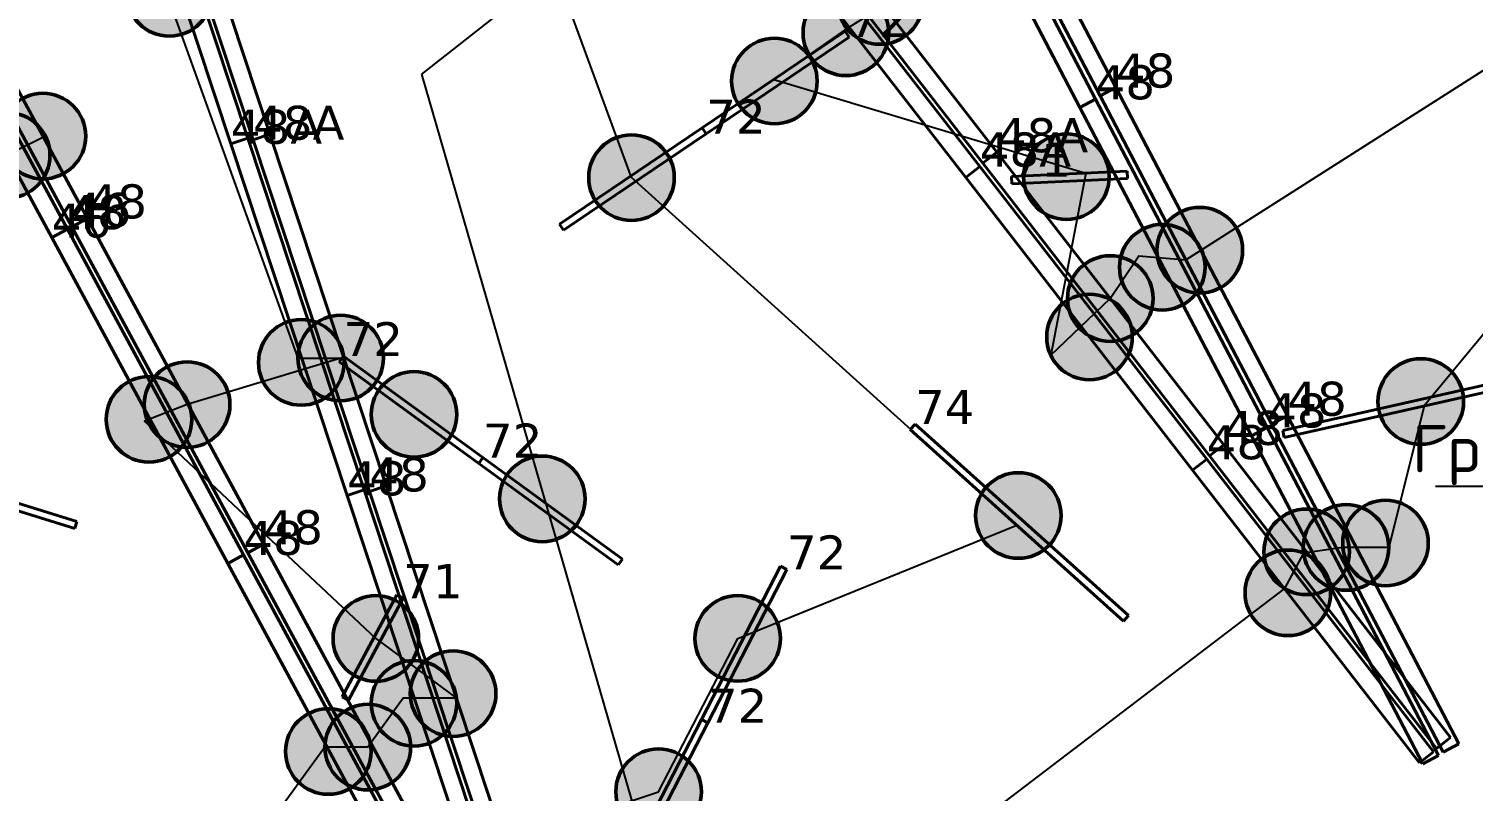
# Model space of a CAD drawing. Header units: millimetres. Extents: x -243740 to 150609, y -473655 to -165121.
# Drawn here: x 13362 to 20998, y -323122 to -319092 of the extents above; entities that cross this region are included whole.
import ezdxf
from ezdxf import colors
from ezdxf.entities.mleader import LeaderData, LeaderLine
from ezdxf.math import Vec2, Vec3

# ---------------------------------------------------------------- set-up
doc = ezdxf.new("R2010")
doc.units = ezdxf.units.MM
for name, color, linetype in [('_HMI', 6, 'Continuous'), ('_Гр.ЩД-1C.10.4.I9.6', 6, 'Continuous'), ('_Гр.ЩД-1C.10.4.I9.7', 6, 'Continuous'), ('_Гр.ЩД-1C.10.4.I9.8', 6, 'Continuous')]:
    doc.layers.add(name, color=color, linetype=linetype)
for name, color, linetype, lineweight in [('_освещение_dali', 3, 'Continuous', 50), ('DLX_FL1_LUM 122', 1, 'Continuous', 40), ('DLX_FL1_LUM 222', 5, 'Continuous', 40), ('DLX_LUM 12', 5, 'Continuous', 40), ('DLX_LUM 18', 5, 'Continuous', 40), ('DLX_LUM 3', 5, 'Continuous', 40), ('DLX_LUM 9', 5, 'Continuous', 40)]:
    doc.layers.add(name, color=color, linetype=linetype, lineweight=lineweight)
doc.styles.add('ISOCPEUR', font='isocpeur.ttf')
doc.styles.add('TableTextStyle', font='')
doc.styles.get('TableTextStyle').set_extended_font_data('VERDANA.TTF')
doc.linetypes.add('Truba', pattern='A,3e-05,[4,MSH_7,S=1,R=0,X=0,Y=0],-3.022072', length=3.022102)

# ---------------------------------------------------------------- blocks, each defined once
blk = doc.blocks.new('A$Caabd1818')
at = {"layer": 'DLX_FL1_LUM 122'}
for points in [[(10052.4, 79731.8, 0), (10667.2, 77872.9, 0)], [(10667.2, 77872.9, 0), (10052.4, 79731.8, 0)], [(10667.2, 77872.9, 0), (10052.4, 79731.8, 0)], [(10052.4, 79731.8, 0), (10667.2, 77872.9, 0)], [(10460.3, 77822.3, 0), (9845.5, 79681.3, 0)], [(9845.5, 79681.3, 0), (10460.3, 77822.3, 0)], [(9845.5, 79681.3, 0), (10460.3, 77822.3, 0)], [(10460.3, 77822.3, 0), (9845.5, 79681.3, 0)], [(9934.7, 79710.8, 0), (10549.6, 77851.8, 0)], [(10549.6, 77851.8, 0), (9934.7, 79710.8, 0)], [(10549.6, 77851.8, 0), (9934.7, 79710.8, 0)], [(9934.7, 79710.8, 0), (10549.6, 77851.8, 0)], [(10578, 77843.3, 0), (9963.1, 79702.3, 0)], [(9963.1, 79702.3, 0), (10578, 77843.3, 0)], [(9963.1, 79702.3, 0), (10578, 77843.3, 0)], [(10578, 77843.3, 0), (9963.1, 79702.3, 0)], [(10549.6, 77851.8, 0), (10460.3, 77822.3, 0)], [(10460.3, 77822.3, 0), (10549.6, 77851.8, 0)], [(10460.3, 77822.3, 0), (10549.6, 77851.8, 0)], [(10549.6, 77851.8, 0), (10460.3, 77822.3, 0)], [(10460.3, 77822.3, 0), (10460.3, 77822.3, 0)], [(10460.3, 77822.3, 0), (10460.3, 77822.3, 0)], [(10549.6, 77851.8, 0), (10549.6, 77851.8, 0)], [(10549.6, 77851.8, 0), (10549.6, 77851.8, 0)], [(10667.2, 77872.9, 0), (10578, 77843.3, 0)], [(10578, 77843.3, 0), (10667.2, 77872.9, 0)], [(10578, 77843.3, 0), (10667.2, 77872.9, 0)], [(10667.2, 77872.9, 0), (10578, 77843.3, 0)], [(10578, 77843.3, 0), (10578, 77843.3, 0)], [(10578, 77843.3, 0), (10578, 77843.3, 0)], [(10667.2, 77872.9, 0), (10667.2, 77872.9, 0)], [(10667.2, 77872.9, 0), (10667.2, 77872.9, 0)], [(14435.8, 77720.3, 0), (14510.1, 77777.9, 0)], [(14510.1, 77777.9, 0), (14435.8, 77720.3, 0)], [(14510.1, 77777.9, 0), (14435.8, 77720.3, 0)], [(14435.8, 77720.3, 0), (14510.1, 77777.9, 0)], [(14510.1, 77777.9, 0), (14510.1, 77777.9, 0)], [(14510.1, 77777.9, 0), (15709.5, 76230.3, 0)], [(15709.5, 76230.3, 0), (14510.1, 77777.9, 0)], [(14510.1, 77777.9, 0), (14510.1, 77777.9, 0)], [(15709.5, 76230.3, 0), (14510.1, 77777.9, 0)], [(14510.1, 77777.9, 0), (15709.5, 76230.3, 0)], [(14346, 77644.5, 0), (14420.3, 77702.1, 0)], [(14420.3, 77702.1, 0), (14346, 77644.5, 0)], [(14420.3, 77702.1, 0), (14346, 77644.5, 0)], [(14346, 77644.5, 0), (14420.3, 77702.1, 0)], [(14420.3, 77702.1, 0), (14420.3, 77702.1, 0)], [(14420.3, 77702.1, 0), (15619.8, 76154.5, 0)], [(15619.8, 76154.5, 0), (14420.3, 77702.1, 0)], [(14420.3, 77702.1, 0), (14420.3, 77702.1, 0)], [(15619.8, 76154.5, 0), (14420.3, 77702.1, 0)], [(14420.3, 77702.1, 0), (15619.8, 76154.5, 0)], [(15635.2, 76172.7, 0), (14435.8, 77720.3, 0)], [(14435.8, 77720.3, 0), (14435.8, 77720.3, 0)], [(14435.8, 77720.3, 0), (15635.2, 76172.7, 0)], [(14435.8, 77720.3, 0), (14435.8, 77720.3, 0)], [(14435.8, 77720.3, 0), (15635.2, 76172.7, 0)], [(15635.2, 76172.7, 0), (14435.8, 77720.3, 0)], [(15545.5, 76096.9, 0), (14346, 77644.5, 0)], [(14346, 77644.5, 0), (14346, 77644.5, 0)], [(14346, 77644.5, 0), (15545.5, 76096.9, 0)], [(14346, 77644.5, 0), (14346, 77644.5, 0)], [(14346, 77644.5, 0), (15545.5, 76096.9, 0)], [(15545.5, 76096.9, 0), (14346, 77644.5, 0)], [(15709.5, 76230.3, 0), (15635.2, 76172.7, 0)], [(15635.2, 76172.7, 0), (15709.5, 76230.3, 0)], [(15635.2, 76172.7, 0), (15709.5, 76230.3, 0)], [(15709.5, 76230.3, 0), (15635.2, 76172.7, 0)], [(15709.5, 76230.3, 0), (15709.5, 76230.3, 0)], [(15709.5, 76230.3, 0), (15709.5, 76230.3, 0)], [(15619.8, 76154.5, 0), (15545.5, 76096.9, 0)], [(15545.5, 76096.9, 0), (15619.8, 76154.5, 0)], [(15545.5, 76096.9, 0), (15619.8, 76154.5, 0)], [(15619.8, 76154.5, 0), (15545.5, 76096.9, 0)], [(15619.8, 76154.5, 0), (15619.8, 76154.5, 0)], [(15619.8, 76154.5, 0), (15619.8, 76154.5, 0)], [(15635.2, 76172.7, 0), (15635.2, 76172.7, 0)], [(15635.2, 76172.7, 0), (15635.2, 76172.7, 0)], [(15545.5, 76096.9, 0), (15545.5, 76096.9, 0)], [(15545.5, 76096.9, 0), (15545.5, 76096.9, 0)]]:
    blk.add_polyline3d(points, dxfattribs=at)
at = {"layer": 'DLX_FL1_LUM 222'}
for points in [[(15056.2, 78076.2, 0), (14149.5, 79811.5, 0)], [(14149.5, 79811.5, 0), (15056.2, 78076.2, 0)], [(14149.5, 79811.5, 0), (15056.2, 78076.2, 0)], [(15056.2, 78076.2, 0), (14149.5, 79811.5, 0)], [(14232.8, 79855.1, 0), (15139.5, 78119.7, 0)], [(15139.5, 78119.7, 0), (14232.8, 79855.1, 0)], [(15139.5, 78119.7, 0), (14232.8, 79855.1, 0)], [(14232.8, 79855.1, 0), (15139.5, 78119.7, 0)], [(14949.2, 78014.2, 0), (14042.5, 79749.5, 0)], [(14042.5, 79749.5, 0), (14949.2, 78014.2, 0)], [(14042.5, 79749.5, 0), (14949.2, 78014.2, 0)], [(14949.2, 78014.2, 0), (14042.5, 79749.5, 0)], [(14125.8, 79793.1, 0), (15032.6, 78057.7, 0)], [(15032.6, 78057.7, 0), (14125.8, 79793.1, 0)], [(15032.6, 78057.7, 0), (14125.8, 79793.1, 0)], [(14125.8, 79793.1, 0), (15032.6, 78057.7, 0)], [(14435.8, 77720.3, 0), (13236.4, 79267.9, 0)], [(13236.4, 79267.9, 0), (14435.8, 77720.3, 0)], [(13236.4, 79267.9, 0), (14435.8, 77720.3, 0)], [(14435.8, 77720.3, 0), (13236.4, 79267.9, 0)], [(13310.6, 79325.5, 0), (14510.1, 77777.9, 0)], [(14510.1, 77777.9, 0), (13310.6, 79325.5, 0)], [(14510.1, 77777.9, 0), (13310.6, 79325.5, 0)], [(13310.6, 79325.5, 0), (14510.1, 77777.9, 0)], [(14346, 77644.5, 0), (13146.6, 79192.1, 0)], [(13146.6, 79192.1, 0), (14346, 77644.5, 0)], [(13146.6, 79192.1, 0), (14346, 77644.5, 0)], [(14346, 77644.5, 0), (13146.6, 79192.1, 0)], [(13220.9, 79249.7, 0), (14420.3, 77702.1, 0)], [(14420.3, 77702.1, 0), (13220.9, 79249.7, 0)], [(14420.3, 77702.1, 0), (13220.9, 79249.7, 0)], [(13220.9, 79249.7, 0), (14420.3, 77702.1, 0)], [(15139.5, 78119.7, 0), (15056.2, 78076.2, 0)], [(15056.2, 78076.2, 0), (15139.5, 78119.7, 0)], [(15056.2, 78076.2, 0), (15139.5, 78119.7, 0)], [(15139.5, 78119.7, 0), (15056.2, 78076.2, 0)], [(15056.3, 78076.2, 0), (15139.6, 78119.7, 0)], [(15139.6, 78119.7, 0), (15056.3, 78076.2, 0)], [(15139.6, 78119.7, 0), (15056.3, 78076.2, 0)], [(15056.3, 78076.2, 0), (15139.6, 78119.7, 0)], [(15139.5, 78119.7, 0), (15139.5, 78119.7, 0)], [(15139.5, 78119.7, 0), (15139.5, 78119.7, 0)], [(15139.6, 78119.7, 0), (15139.6, 78119.7, 0)], [(15139.6, 78119.7, 0), (16046.3, 76384.3, 0)], [(16046.3, 76384.3, 0), (15139.6, 78119.7, 0)], [(15139.6, 78119.7, 0), (15139.6, 78119.7, 0)], [(16046.3, 76384.3, 0), (15139.6, 78119.7, 0)], [(15139.6, 78119.7, 0), (16046.3, 76384.3, 0)], [(15032.6, 78057.7, 0), (14949.2, 78014.2, 0)], [(14949.2, 78014.2, 0), (15032.6, 78057.7, 0)], [(14949.2, 78014.2, 0), (15032.6, 78057.7, 0)], [(15032.6, 78057.7, 0), (14949.2, 78014.2, 0)], [(14949.3, 78014.2, 0), (15032.6, 78057.7, 0)], [(15032.6, 78057.7, 0), (14949.3, 78014.2, 0)], [(15032.6, 78057.7, 0), (14949.3, 78014.2, 0)], [(14949.3, 78014.2, 0), (15032.6, 78057.7, 0)], [(15032.6, 78057.7, 0), (15032.6, 78057.7, 0)], [(15032.6, 78057.7, 0), (15032.6, 78057.7, 0)], [(15032.6, 78057.7, 0), (15032.6, 78057.7, 0)], [(15032.6, 78057.7, 0), (15939.4, 76322.3, 0)], [(15939.4, 76322.3, 0), (15032.6, 78057.7, 0)], [(15032.6, 78057.7, 0), (15032.6, 78057.7, 0)], [(15939.4, 76322.3, 0), (15032.6, 78057.7, 0)], [(15032.6, 78057.7, 0), (15939.4, 76322.3, 0)], [(15056.2, 78076.2, 0), (15056.2, 78076.2, 0)], [(15056.2, 78076.2, 0), (15056.2, 78076.2, 0)], [(15963, 76340.8, 0), (15056.3, 78076.2, 0)], [(15056.3, 78076.2, 0), (15056.3, 78076.2, 0)], [(15056.3, 78076.2, 0), (15963, 76340.8, 0)], [(15056.3, 78076.2, 0), (15056.3, 78076.2, 0)], [(15056.3, 78076.2, 0), (15963, 76340.8, 0)], [(15963, 76340.8, 0), (15056.3, 78076.2, 0)], [(14949.2, 78014.2, 0), (14949.2, 78014.2, 0)], [(14949.2, 78014.2, 0), (14949.2, 78014.2, 0)], [(15856, 76278.8, 0), (14949.3, 78014.2, 0)], [(14949.3, 78014.2, 0), (14949.3, 78014.2, 0)], [(14949.3, 78014.2, 0), (15856, 76278.8, 0)], [(14949.3, 78014.2, 0), (14949.3, 78014.2, 0)], [(14949.3, 78014.2, 0), (15856, 76278.8, 0)], [(15856, 76278.8, 0), (14949.3, 78014.2, 0)], [(10460.3, 77822.3, 0), (10549.5, 77851.8, 0)], [(10549.5, 77851.8, 0), (10460.3, 77822.3, 0)], [(10549.5, 77851.8, 0), (10460.3, 77822.3, 0)], [(10460.3, 77822.3, 0), (10549.5, 77851.8, 0)], [(11075.1, 75963.3, 0), (10460.3, 77822.3, 0)], [(10460.3, 77822.3, 0), (10460.3, 77822.3, 0)], [(10460.3, 77822.3, 0), (11075.1, 75963.3, 0)], [(10460.3, 77822.3, 0), (10460.3, 77822.3, 0)], [(10460.3, 77822.3, 0), (11075.1, 75963.3, 0)], [(11075.1, 75963.3, 0), (10460.3, 77822.3, 0)], [(10549.5, 77851.8, 0), (11164.4, 75992.9, 0)], [(11164.4, 75992.9, 0), (10549.5, 77851.8, 0)], [(10549.5, 77851.8, 0), (10549.5, 77851.8, 0)], [(10549.5, 77851.8, 0), (10549.5, 77851.8, 0)], [(11164.4, 75992.9, 0), (10549.5, 77851.8, 0)], [(10549.5, 77851.8, 0), (11164.4, 75992.9, 0)], [(10578, 77843.3, 0), (10667.2, 77872.9, 0)], [(10667.2, 77872.9, 0), (10578, 77843.3, 0)], [(10667.2, 77872.9, 0), (10578, 77843.3, 0)], [(10578, 77843.3, 0), (10667.2, 77872.9, 0)], [(11192.8, 75984.4, 0), (10578, 77843.3, 0)], [(10578, 77843.3, 0), (10578, 77843.3, 0)], [(10578, 77843.3, 0), (11192.8, 75984.4, 0)], [(10578, 77843.3, 0), (10578, 77843.3, 0)], [(10578, 77843.3, 0), (11192.8, 75984.4, 0)], [(11192.8, 75984.4, 0), (10578, 77843.3, 0)], [(10667.2, 77872.9, 0), (11282.1, 76013.9, 0)], [(11282.1, 76013.9, 0), (10667.2, 77872.9, 0)], [(10667.2, 77872.9, 0), (10667.2, 77872.9, 0)], [(10667.2, 77872.9, 0), (10667.2, 77872.9, 0)], [(11282.1, 76013.9, 0), (10667.2, 77872.9, 0)], [(10667.2, 77872.9, 0), (11282.1, 76013.9, 0)], [(14510.1, 77777.9, 0), (14435.8, 77720.3, 0)], [(14435.8, 77720.3, 0), (14510.1, 77777.9, 0)], [(14435.8, 77720.3, 0), (14510.1, 77777.9, 0)], [(14510.1, 77777.9, 0), (14435.8, 77720.3, 0)], [(14510.1, 77777.9, 0), (14510.1, 77777.9, 0)], [(14510.1, 77777.9, 0), (14510.1, 77777.9, 0)], [(14420.3, 77702.1, 0), (14346, 77644.5, 0)], [(14346, 77644.5, 0), (14420.3, 77702.1, 0)], [(14346, 77644.5, 0), (14420.3, 77702.1, 0)], [(14420.3, 77702.1, 0), (14346, 77644.5, 0)], [(14420.3, 77702.1, 0), (14420.3, 77702.1, 0)], [(14420.3, 77702.1, 0), (14420.3, 77702.1, 0)], [(14435.8, 77720.3, 0), (14435.8, 77720.3, 0)], [(14435.8, 77720.3, 0), (14435.8, 77720.3, 0)], [(14346, 77644.5, 0), (14346, 77644.5, 0)], [(14346, 77644.5, 0), (14346, 77644.5, 0)], [(9619.9, 77383.1, 0), (9702.6, 77427.8, 0)], [(9702.6, 77427.8, 0), (9619.9, 77383.1, 0)], [(9702.6, 77427.8, 0), (9619.9, 77383.1, 0)], [(9619.9, 77383.1, 0), (9702.6, 77427.8, 0)], [(9702.6, 77427.8, 0), (9702.6, 77427.8, 0)], [(9702.6, 77427.8, 0), (10633.1, 75705, 0)], [(10633.1, 75705, 0), (9702.6, 77427.8, 0)], [(9702.6, 77427.8, 0), (9702.6, 77427.8, 0)], [(10633.1, 75705, 0), (9702.6, 77427.8, 0)], [(9702.6, 77427.8, 0), (10633.1, 75705, 0)], [(9513.5, 77326.6, 0), (9596.2, 77371.2, 0)], [(9596.2, 77371.2, 0), (9513.5, 77326.6, 0)], [(9596.2, 77371.2, 0), (9513.5, 77326.6, 0)], [(9513.5, 77326.6, 0), (9596.2, 77371.2, 0)], [(9596.2, 77371.2, 0), (9596.2, 77371.2, 0)], [(9596.2, 77371.2, 0), (10526.6, 75648.4, 0)], [(10526.6, 75648.4, 0), (9596.2, 77371.2, 0)], [(9596.2, 77371.2, 0), (9596.2, 77371.2, 0)], [(10526.6, 75648.4, 0), (9596.2, 77371.2, 0)], [(9596.2, 77371.2, 0), (10526.6, 75648.4, 0)], [(10550.4, 75660.3, 0), (9619.9, 77383.1, 0)], [(9619.9, 77383.1, 0), (9619.9, 77383.1, 0)], [(9619.9, 77383.1, 0), (10550.4, 75660.3, 0)], [(9619.9, 77383.1, 0), (9619.9, 77383.1, 0)], [(9619.9, 77383.1, 0), (10550.4, 75660.3, 0)], [(10550.4, 75660.3, 0), (9619.9, 77383.1, 0)], [(10443.9, 75603.7, 0), (9513.5, 77326.6, 0)], [(9513.5, 77326.6, 0), (9513.5, 77326.6, 0)], [(9513.5, 77326.6, 0), (10443.9, 75603.7, 0)], [(9513.5, 77326.6, 0), (9513.5, 77326.6, 0)], [(9513.5, 77326.6, 0), (10443.9, 75603.7, 0)], [(10443.9, 75603.7, 0), (9513.5, 77326.6, 0)], [(16046.3, 76384.3, 0), (15963, 76340.8, 0)], [(15963, 76340.8, 0), (16046.3, 76384.3, 0)], [(15963, 76340.8, 0), (16046.3, 76384.3, 0)], [(16046.3, 76384.3, 0), (15963, 76340.8, 0)], [(15963.1, 76340.8, 0), (16046.4, 76384.3, 0)], [(16046.4, 76384.3, 0), (15963.1, 76340.8, 0)], [(16046.4, 76384.3, 0), (15963.1, 76340.8, 0)], [(15963.1, 76340.8, 0), (16046.4, 76384.3, 0)], [(16046.3, 76384.3, 0), (16046.3, 76384.3, 0)], [(16046.3, 76384.3, 0), (16046.3, 76384.3, 0)], [(16046.4, 76384.3, 0), (16046.4, 76384.3, 0)], [(16046.4, 76384.3, 0), (16953.1, 74649, 0)], [(16953.1, 74649, 0), (16046.4, 76384.3, 0)], [(16046.4, 76384.3, 0), (16046.4, 76384.3, 0)], [(16953.1, 74649, 0), (16046.4, 76384.3, 0)], [(16046.4, 76384.3, 0), (16953.1, 74649, 0)], [(15939.4, 76322.3, 0), (15856, 76278.8, 0)], [(15856, 76278.8, 0), (15939.4, 76322.3, 0)], [(15856, 76278.8, 0), (15939.4, 76322.3, 0)], [(15939.4, 76322.3, 0), (15856, 76278.8, 0)], [(15856, 76278.8, 0), (15939.3, 76322.3, 0)], [(15939.3, 76322.3, 0), (15856, 76278.8, 0)], [(15939.3, 76322.3, 0), (15856, 76278.8, 0)], [(15856, 76278.8, 0), (15939.3, 76322.3, 0)], [(15939.3, 76322.3, 0), (15939.3, 76322.3, 0)], [(15939.3, 76322.3, 0), (16846.1, 74587, 0)], [(16846.1, 74587, 0), (15939.3, 76322.3, 0)], [(15939.3, 76322.3, 0), (15939.3, 76322.3, 0)], [(16846.1, 74587, 0), (15939.3, 76322.3, 0)], [(15939.3, 76322.3, 0), (16846.1, 74587, 0)], [(15939.4, 76322.3, 0), (15939.4, 76322.3, 0)], [(15939.4, 76322.3, 0), (15939.4, 76322.3, 0)], [(15963, 76340.8, 0), (15963, 76340.8, 0)], [(15963, 76340.8, 0), (15963, 76340.8, 0)], [(16869.8, 74605.4, 0), (15963.1, 76340.8, 0)], [(15963.1, 76340.8, 0), (15963.1, 76340.8, 0)], [(15963.1, 76340.8, 0), (16869.8, 74605.4, 0)], [(15963.1, 76340.8, 0), (15963.1, 76340.8, 0)], [(15963.1, 76340.8, 0), (16869.8, 74605.4, 0)], [(16869.8, 74605.4, 0), (15963.1, 76340.8, 0)], [(15635.3, 76172.7, 0), (15709.5, 76230.3, 0)], [(15709.5, 76230.3, 0), (15635.3, 76172.7, 0)], [(15709.5, 76230.3, 0), (15635.3, 76172.7, 0)], [(15635.3, 76172.7, 0), (15709.5, 76230.3, 0)], [(15709.5, 76230.3, 0), (15709.5, 76230.3, 0)], [(15709.5, 76230.3, 0), (16909, 74682.7, 0)], [(16909, 74682.7, 0), (15709.5, 76230.3, 0)], [(15709.5, 76230.3, 0), (15709.5, 76230.3, 0)], [(16909, 74682.7, 0), (15709.5, 76230.3, 0)], [(15709.5, 76230.3, 0), (16909, 74682.7, 0)], [(15856, 76278.8, 0), (15856, 76278.8, 0)], [(15856, 76278.8, 0), (15856, 76278.8, 0)], [(16762.8, 74543.4, 0), (15856, 76278.8, 0)], [(15856, 76278.8, 0), (15856, 76278.8, 0)], [(15856, 76278.8, 0), (16762.8, 74543.4, 0)], [(15856, 76278.8, 0), (15856, 76278.8, 0)], [(15856, 76278.8, 0), (16762.8, 74543.4, 0)], [(16762.8, 74543.4, 0), (15856, 76278.8, 0)], [(15545.5, 76096.9, 0), (15619.8, 76154.5, 0)], [(15619.8, 76154.5, 0), (15545.5, 76096.9, 0)], [(15619.8, 76154.5, 0), (15545.5, 76096.9, 0)], [(15545.5, 76096.9, 0), (15619.8, 76154.5, 0)], [(15619.8, 76154.5, 0), (15619.8, 76154.5, 0)], [(15619.8, 76154.5, 0), (16819.2, 74606.9, 0)], [(16819.2, 74606.9, 0), (15619.8, 76154.5, 0)], [(15619.8, 76154.5, 0), (15619.8, 76154.5, 0)], [(16819.2, 74606.9, 0), (15619.8, 76154.5, 0)], [(15619.8, 76154.5, 0), (16819.2, 74606.9, 0)], [(16834.7, 74625.1, 0), (15635.3, 76172.7, 0)], [(15635.3, 76172.7, 0), (15635.3, 76172.7, 0)], [(15635.3, 76172.7, 0), (16834.7, 74625.1, 0)], [(15635.3, 76172.7, 0), (15635.3, 76172.7, 0)], [(15635.3, 76172.7, 0), (16834.7, 74625.1, 0)], [(16834.7, 74625.1, 0), (15635.3, 76172.7, 0)], [(16745, 74549.3, 0), (15545.5, 76096.9, 0)], [(15545.5, 76096.9, 0), (15545.5, 76096.9, 0)], [(15545.5, 76096.9, 0), (16745, 74549.3, 0)], [(15545.5, 76096.9, 0), (15545.5, 76096.9, 0)], [(15545.5, 76096.9, 0), (16745, 74549.3, 0)], [(16745, 74549.3, 0), (15545.5, 76096.9, 0)], [(11164.4, 75992.9, 0), (11075.1, 75963.3, 0)], [(11075.1, 75963.3, 0), (11164.4, 75992.9, 0)], [(11075.1, 75963.3, 0), (11164.4, 75992.9, 0)], [(11164.4, 75992.9, 0), (11075.1, 75963.3, 0)], [(11075.2, 75963.3, 0), (11164.4, 75992.9, 0)], [(11164.4, 75992.9, 0), (11075.2, 75963.3, 0)], [(11164.4, 75992.9, 0), (11075.2, 75963.3, 0)], [(11075.2, 75963.3, 0), (11164.4, 75992.9, 0)], [(11164.4, 75992.9, 0), (11779.3, 74133.9, 0)], [(11779.3, 74133.9, 0), (11164.4, 75992.9, 0)], [(11164.4, 75992.9, 0), (11164.4, 75992.9, 0)], [(11164.4, 75992.9, 0), (11164.4, 75992.9, 0)], [(11779.3, 74133.9, 0), (11164.4, 75992.9, 0)], [(11164.4, 75992.9, 0), (11779.3, 74133.9, 0)], [(11164.4, 75992.9, 0), (11164.4, 75992.9, 0)], [(11164.4, 75992.9, 0), (11164.4, 75992.9, 0)], [(11192.8, 75984.4, 0), (11282.1, 76013.9, 0)], [(11282.1, 76013.9, 0), (11192.8, 75984.4, 0)], [(11282.1, 76013.9, 0), (11192.8, 75984.4, 0)], [(11192.8, 75984.4, 0), (11282.1, 76013.9, 0)], [(11282.1, 76013.9, 0), (11192.8, 75984.4, 0)], [(11192.8, 75984.4, 0), (11282.1, 76013.9, 0)], [(11192.8, 75984.4, 0), (11282.1, 76013.9, 0)], [(11282.1, 76013.9, 0), (11192.8, 75984.4, 0)], [(11807.7, 74125.4, 0), (11192.8, 75984.4, 0)], [(11192.8, 75984.4, 0), (11192.8, 75984.4, 0)], [(11192.8, 75984.4, 0), (11807.7, 74125.4, 0)], [(11192.8, 75984.4, 0), (11192.8, 75984.4, 0)], [(11192.8, 75984.4, 0), (11807.7, 74125.4, 0)], [(11807.7, 74125.4, 0), (11192.8, 75984.4, 0)], [(11192.8, 75984.4, 0), (11192.8, 75984.4, 0)], [(11192.8, 75984.4, 0), (11192.8, 75984.4, 0)], [(11282.1, 76013.9, 0), (11896.9, 74154.9, 0)], [(11896.9, 74154.9, 0), (11282.1, 76013.9, 0)], [(11282.1, 76013.9, 0), (11282.1, 76013.9, 0)], [(11282.1, 76013.9, 0), (11282.1, 76013.9, 0)], [(11896.9, 74154.9, 0), (11282.1, 76013.9, 0)], [(11282.1, 76013.9, 0), (11896.9, 74154.9, 0)], [(11282.1, 76013.9, 0), (11282.1, 76013.9, 0)], [(11282.1, 76013.9, 0), (11282.1, 76013.9, 0)], [(11075.1, 75963.3, 0), (11075.1, 75963.3, 0)], [(11075.1, 75963.3, 0), (11075.1, 75963.3, 0)], [(11690, 74104.4, 0), (11075.2, 75963.3, 0)], [(11075.2, 75963.3, 0), (11075.2, 75963.3, 0)], [(11075.2, 75963.3, 0), (11690, 74104.4, 0)], [(11075.2, 75963.3, 0), (11075.2, 75963.3, 0)], [(11075.2, 75963.3, 0), (11690, 74104.4, 0)], [(11690, 74104.4, 0), (11075.2, 75963.3, 0)], [(10550.3, 75660.3, 0), (10633.1, 75705, 0)], [(10633.1, 75705, 0), (10550.3, 75660.3, 0)], [(10633.1, 75705, 0), (10550.3, 75660.3, 0)], [(10550.3, 75660.3, 0), (10633.1, 75705, 0)], [(10633.1, 75705, 0), (10550.4, 75660.3, 0)], [(10550.4, 75660.3, 0), (10633.1, 75705, 0)], [(10550.4, 75660.3, 0), (10633.1, 75705, 0)], [(10633.1, 75705, 0), (10550.4, 75660.3, 0)], [(10633.1, 75705, 0), (10633.1, 75705, 0)], [(10633.1, 75705, 0), (10633.1, 75705, 0)], [(10633.1, 75705, 0), (10633.1, 75705, 0)], [(10633.1, 75705, 0), (11563.5, 73982.2, 0)], [(11563.5, 73982.2, 0), (10633.1, 75705, 0)], [(10633.1, 75705, 0), (10633.1, 75705, 0)], [(11563.5, 73982.2, 0), (10633.1, 75705, 0)], [(10633.1, 75705, 0), (11563.5, 73982.2, 0)], [(10526.6, 75648.4, 0), (10443.9, 75603.7, 0)], [(10443.9, 75603.7, 0), (10526.6, 75648.4, 0)], [(10443.9, 75603.7, 0), (10526.6, 75648.4, 0)], [(10526.6, 75648.4, 0), (10443.9, 75603.7, 0)], [(10443.9, 75603.7, 0), (10526.6, 75648.4, 0)], [(10526.6, 75648.4, 0), (10443.9, 75603.7, 0)], [(10526.6, 75648.4, 0), (10443.9, 75603.7, 0)], [(10443.9, 75603.7, 0), (10526.6, 75648.4, 0)], [(10443.9, 75603.7, 0), (10443.9, 75603.7, 0)], [(10443.9, 75603.7, 0), (10443.9, 75603.7, 0)], [(11374.3, 73880.9, 0), (10443.9, 75603.7, 0)], [(10443.9, 75603.7, 0), (10443.9, 75603.7, 0)], [(10443.9, 75603.7, 0), (11374.3, 73880.9, 0)], [(10443.9, 75603.7, 0), (10443.9, 75603.7, 0)], [(10443.9, 75603.7, 0), (11374.3, 73880.9, 0)], [(11374.3, 73880.9, 0), (10443.9, 75603.7, 0)], [(10526.6, 75648.4, 0), (10526.6, 75648.4, 0)], [(10526.6, 75648.4, 0), (10526.6, 75648.4, 0)], [(10526.6, 75648.4, 0), (10526.6, 75648.4, 0)], [(10526.6, 75648.4, 0), (11457, 73925.6, 0)], [(11457, 73925.6, 0), (10526.6, 75648.4, 0)], [(10526.6, 75648.4, 0), (10526.6, 75648.4, 0)], [(11457, 73925.6, 0), (10526.6, 75648.4, 0)], [(10526.6, 75648.4, 0), (11457, 73925.6, 0)], [(11480.8, 73937.5, 0), (10550.3, 75660.3, 0)], [(10550.3, 75660.3, 0), (10550.3, 75660.3, 0)], [(10550.3, 75660.3, 0), (11480.8, 73937.5, 0)], [(10550.3, 75660.3, 0), (10550.3, 75660.3, 0)], [(10550.3, 75660.3, 0), (11480.8, 73937.5, 0)], [(11480.8, 73937.5, 0), (10550.3, 75660.3, 0)], [(10550.4, 75660.3, 0), (10550.4, 75660.3, 0)], [(10550.4, 75660.3, 0), (10550.4, 75660.3, 0)], [(16909, 74682.7, 0), (16834.7, 74625.1, 0)], [(16834.7, 74625.1, 0), (16909, 74682.7, 0)], [(16834.7, 74625.1, 0), (16909, 74682.7, 0)], [(16909, 74682.7, 0), (16834.7, 74625.1, 0)], [(16909, 74682.7, 0), (16909, 74682.7, 0)], [(16909, 74682.7, 0), (16909, 74682.7, 0)], [(16819.2, 74606.9, 0), (16745, 74549.3, 0)], [(16745, 74549.3, 0), (16819.2, 74606.9, 0)], [(16745, 74549.3, 0), (16819.2, 74606.9, 0)], [(16819.2, 74606.9, 0), (16745, 74549.3, 0)], [(16819.2, 74606.9, 0), (16819.2, 74606.9, 0)], [(16819.2, 74606.9, 0), (16819.2, 74606.9, 0)], [(16834.7, 74625.1, 0), (16834.7, 74625.1, 0)], [(16834.7, 74625.1, 0), (16834.7, 74625.1, 0)], [(16953.1, 74649, 0), (16869.8, 74605.4, 0)], [(16869.8, 74605.4, 0), (16953.1, 74649, 0)], [(16869.8, 74605.4, 0), (16953.1, 74649, 0)], [(16953.1, 74649, 0), (16869.8, 74605.4, 0)], [(16869.8, 74605.4, 0), (16869.8, 74605.4, 0)], [(16869.8, 74605.4, 0), (16869.8, 74605.4, 0)], [(16953.1, 74649, 0), (16953.1, 74649, 0)], [(16953.1, 74649, 0), (16953.1, 74649, 0)], [(16745, 74549.3, 0), (16745, 74549.3, 0)], [(16745, 74549.3, 0), (16745, 74549.3, 0)], [(16846.1, 74587, 0), (16762.8, 74543.4, 0)], [(16762.8, 74543.4, 0), (16846.1, 74587, 0)], [(16762.8, 74543.4, 0), (16846.1, 74587, 0)], [(16846.1, 74587, 0), (16762.8, 74543.4, 0)], [(16762.8, 74543.4, 0), (16762.8, 74543.4, 0)], [(16762.8, 74543.4, 0), (16762.8, 74543.4, 0)], [(16846.1, 74587, 0), (16846.1, 74587, 0)], [(16846.1, 74587, 0), (16846.1, 74587, 0)]]:
    blk.add_polyline3d(points, dxfattribs=at)
at = {"layer": 'DLX_LUM 12'}
for points in [[(16021.7, 76307.1, 0), (17500.7, 76639.7, 0)], [(17500.7, 76639.7, 0), (16021.7, 76307.1, 0)], [(17500.7, 76639.7, 0), (16021.7, 76307.1, 0)], [(16021.7, 76307.1, 0), (17500.7, 76639.7, 0)], [(17509.1, 76602.6, 0), (16030, 76270.1, 0)], [(16030, 76270.1, 0), (17509.1, 76602.6, 0)], [(16030, 76270.1, 0), (17509.1, 76602.6, 0)], [(17509.1, 76602.6, 0), (16030, 76270.1, 0)], [(14052.3, 76311.6, 0), (14077.6, 76339.9, 0)], [(14077.6, 76339.9, 0), (14052.3, 76311.6, 0)], [(14077.6, 76339.9, 0), (14052.3, 76311.6, 0)], [(14052.3, 76311.6, 0), (14077.6, 76339.9, 0)], [(15180.5, 75299, 0), (14052.3, 76311.6, 0)], [(14052.3, 76311.6, 0), (14052.3, 76311.6, 0)], [(14052.3, 76311.6, 0), (15180.5, 75299, 0)], [(14052.3, 76311.6, 0), (14052.3, 76311.6, 0)], [(14052.3, 76311.6, 0), (15180.5, 75299, 0)], [(15180.5, 75299, 0), (14052.3, 76311.6, 0)], [(14077.6, 76339.9, 0), (14077.6, 76339.9, 0)], [(14077.6, 76339.9, 0), (15205.9, 75327.3, 0)], [(15205.9, 75327.3, 0), (14077.6, 76339.9, 0)], [(14077.6, 76339.9, 0), (14077.6, 76339.9, 0)], [(15205.9, 75327.3, 0), (14077.6, 76339.9, 0)], [(14077.6, 76339.9, 0), (15205.9, 75327.3, 0)], [(16030, 76270.1, 0), (16021.7, 76307.1, 0)], [(16021.7, 76307.1, 0), (16021.7, 76307.1, 0)], [(16021.7, 76307.1, 0), (16030, 76270.1, 0)], [(16021.7, 76307.1, 0), (16021.7, 76307.1, 0)], [(16021.7, 76307.1, 0), (16030, 76270.1, 0)], [(16030, 76270.1, 0), (16021.7, 76307.1, 0)], [(9634.7, 75788.6, 0), (8186.7, 76237.5, 0)], [(8186.7, 76237.5, 0), (9634.7, 75788.6, 0)], [(8186.7, 76237.5, 0), (9634.7, 75788.6, 0)], [(9634.7, 75788.6, 0), (8186.7, 76237.5, 0)], [(8197.9, 76273.8, 0), (9646, 75824.8, 0)], [(9646, 75824.8, 0), (8197.9, 76273.8, 0)], [(9646, 75824.8, 0), (8197.9, 76273.8, 0)], [(8197.9, 76273.8, 0), (9646, 75824.8, 0)], [(16030, 76270.1, 0), (16030, 76270.1, 0)], [(16030, 76270.1, 0), (16030, 76270.1, 0)], [(9646, 75824.8, 0), (9634.7, 75788.6, 0)], [(9634.7, 75788.6, 0), (9646, 75824.8, 0)], [(9634.7, 75788.6, 0), (9646, 75824.8, 0)], [(9646, 75824.8, 0), (9634.7, 75788.6, 0)], [(9646, 75824.8, 0), (9646, 75824.8, 0)], [(9646, 75824.8, 0), (9646, 75824.8, 0)], [(9634.7, 75788.6, 0), (9634.7, 75788.6, 0)], [(9634.7, 75788.6, 0), (9634.7, 75788.6, 0)], [(15205.9, 75327.3, 0), (15180.5, 75299, 0)], [(15180.5, 75299, 0), (15205.9, 75327.3, 0)], [(15180.5, 75299, 0), (15205.9, 75327.3, 0)], [(15205.9, 75327.3, 0), (15180.5, 75299, 0)], [(15180.5, 75299, 0), (15180.5, 75299, 0)], [(15180.5, 75299, 0), (15180.5, 75299, 0)], [(15205.9, 75327.3, 0), (15205.9, 75327.3, 0)], [(15205.9, 75327.3, 0), (15205.9, 75327.3, 0)]]:
    blk.add_polyline3d(points, dxfattribs=at)
at = {"layer": 'DLX_LUM 18'}
for points in [[(14588.3, 77649, 0), (15199.7, 77677.6, 0)], [(15199.7, 77677.6, 0), (14588.3, 77649, 0)], [(15199.7, 77677.6, 0), (14588.3, 77649, 0)], [(14588.3, 77649, 0), (15199.7, 77677.6, 0)], [(15199.7, 77677.6, 0), (15199.7, 77677.6, 0)], [(15199.7, 77677.6, 0), (15201.5, 77639.6, 0)], [(15201.5, 77639.6, 0), (15199.7, 77677.6, 0)], [(15199.7, 77677.6, 0), (15199.7, 77677.6, 0)], [(15201.5, 77639.6, 0), (15199.7, 77677.6, 0)], [(15199.7, 77677.6, 0), (15201.5, 77639.6, 0)], [(14590.1, 77611, 0), (14588.3, 77649, 0)], [(14588.3, 77649, 0), (14588.3, 77649, 0)], [(14588.3, 77649, 0), (14590.1, 77611, 0)], [(14588.3, 77649, 0), (14588.3, 77649, 0)], [(14588.3, 77649, 0), (14590.1, 77611, 0)], [(14590.1, 77611, 0), (14588.3, 77649, 0)], [(15201.5, 77639.6, 0), (14590.1, 77611, 0)], [(14590.1, 77611, 0), (15201.5, 77639.6, 0)], [(14590.1, 77611, 0), (15201.5, 77639.6, 0)], [(15201.5, 77639.6, 0), (14590.1, 77611, 0)], [(14590.1, 77611, 0), (14590.1, 77611, 0)], [(14590.1, 77611, 0), (14590.1, 77611, 0)], [(15201.5, 77639.6, 0), (15201.5, 77639.6, 0)], [(15201.5, 77639.6, 0), (15201.5, 77639.6, 0)], [(11048.9, 74898, 0), (11337.6, 75437.6, 0)], [(11337.6, 75437.6, 0), (11048.9, 74898, 0)], [(11337.6, 75437.6, 0), (11048.9, 74898, 0)], [(11048.9, 74898, 0), (11337.6, 75437.6, 0)], [(11371.1, 75419.7, 0), (11082.4, 74880.1, 0)], [(11082.4, 74880.1, 0), (11371.1, 75419.7, 0)], [(11082.4, 74880.1, 0), (11371.1, 75419.7, 0)], [(11371.1, 75419.7, 0), (11082.4, 74880.1, 0)], [(11337.6, 75437.6, 0), (11337.6, 75437.6, 0)], [(11337.6, 75437.6, 0), (11371.1, 75419.7, 0)], [(11371.1, 75419.7, 0), (11337.6, 75437.6, 0)], [(11337.6, 75437.6, 0), (11337.6, 75437.6, 0)], [(11371.1, 75419.7, 0), (11337.6, 75437.6, 0)], [(11337.6, 75437.6, 0), (11371.1, 75419.7, 0)], [(11371.1, 75419.7, 0), (11371.1, 75419.7, 0)], [(11371.1, 75419.7, 0), (11371.1, 75419.7, 0)], [(11048.9, 74898, 0), (11048.9, 74898, 0)], [(11082.4, 74880.1, 0), (11048.9, 74898, 0)], [(11048.9, 74898, 0), (11048.9, 74898, 0)], [(11048.9, 74898, 0), (11082.4, 74880.1, 0)], [(11048.9, 74898, 0), (11082.4, 74880.1, 0)], [(11082.4, 74880.1, 0), (11048.9, 74898, 0)], [(11082.4, 74880.1, 0), (11082.4, 74880.1, 0)], [(11082.4, 74880.1, 0), (11082.4, 74880.1, 0)]]:
    blk.add_polyline3d(points, dxfattribs=at)
at = {"layer": 'DLX_LUM 3'}
for points in [[(9230.8, 78298.2, 0), (9702.6, 77427.9, 0)], [(9702.6, 77427.9, 0), (9230.8, 78298.2, 0)], [(9702.6, 77427.9, 0), (9230.8, 78298.2, 0)], [(9230.8, 78298.2, 0), (9702.6, 77427.9, 0)], [(9513.5, 77326.5, 0), (9041.7, 78196.9, 0)], [(9041.7, 78196.9, 0), (9513.5, 77326.5, 0)], [(9041.7, 78196.9, 0), (9513.5, 77326.5, 0)], [(9513.5, 77326.5, 0), (9041.7, 78196.9, 0)], [(9124.4, 78241.7, 0), (9596.1, 77371.3, 0)], [(9596.1, 77371.3, 0), (9124.4, 78241.7, 0)], [(9596.1, 77371.3, 0), (9124.4, 78241.7, 0)], [(9124.4, 78241.7, 0), (9596.1, 77371.3, 0)], [(9619.9, 77383.1, 0), (9148.2, 78253.4, 0)], [(9148.2, 78253.4, 0), (9619.9, 77383.1, 0)], [(9148.2, 78253.4, 0), (9619.9, 77383.1, 0)], [(9619.9, 77383.1, 0), (9148.2, 78253.4, 0)], [(9702.6, 77427.9, 0), (9619.9, 77383.1, 0)], [(9619.9, 77383.1, 0), (9702.6, 77427.9, 0)], [(9619.9, 77383.1, 0), (9702.6, 77427.9, 0)], [(9702.6, 77427.9, 0), (9619.9, 77383.1, 0)], [(9702.6, 77427.9, 0), (9702.6, 77427.9, 0)], [(9702.6, 77427.9, 0), (9702.6, 77427.9, 0)], [(9596.1, 77371.3, 0), (9513.5, 77326.5, 0)], [(9513.5, 77326.5, 0), (9596.1, 77371.3, 0)], [(9513.5, 77326.5, 0), (9596.1, 77371.3, 0)], [(9596.1, 77371.3, 0), (9513.5, 77326.5, 0)], [(9596.1, 77371.3, 0), (9596.1, 77371.3, 0)], [(9596.1, 77371.3, 0), (9596.1, 77371.3, 0)], [(9619.9, 77383.1, 0), (9619.9, 77383.1, 0)], [(9619.9, 77383.1, 0), (9619.9, 77383.1, 0)], [(9513.5, 77326.5, 0), (9513.5, 77326.5, 0)], [(9513.5, 77326.5, 0), (9513.5, 77326.5, 0)]]:
    blk.add_polyline3d(points, dxfattribs=at)
at = {"layer": 'DLX_LUM 9'}
for points in [[(12952.9, 77907.2, 0), (13708.5, 78417.8, 0)], [(13708.5, 78417.8, 0), (12952.9, 77907.2, 0)], [(13708.5, 78417.8, 0), (12952.9, 77907.2, 0)], [(12952.9, 77907.2, 0), (13708.5, 78417.8, 0)], [(13729.8, 78386.3, 0), (12974.2, 77875.7, 0)], [(12974.2, 77875.7, 0), (13729.8, 78386.3, 0)], [(12974.2, 77875.7, 0), (13729.8, 78386.3, 0)], [(13729.8, 78386.3, 0), (12974.2, 77875.7, 0)], [(13708.5, 78417.8, 0), (13708.5, 78417.8, 0)], [(13708.5, 78417.8, 0), (13729.8, 78386.3, 0)], [(13729.8, 78386.3, 0), (13708.5, 78417.8, 0)], [(13708.5, 78417.8, 0), (13708.5, 78417.8, 0)], [(13729.8, 78386.3, 0), (13708.5, 78417.8, 0)], [(13708.5, 78417.8, 0), (13729.8, 78386.3, 0)], [(13729.8, 78386.3, 0), (13729.8, 78386.3, 0)], [(13729.8, 78386.3, 0), (13729.8, 78386.3, 0)], [(12197.3, 77396.5, 0), (12952.9, 77907.2, 0)], [(12952.9, 77907.2, 0), (12197.3, 77396.5, 0)], [(12952.9, 77907.2, 0), (12197.3, 77396.5, 0)], [(12197.3, 77396.5, 0), (12952.9, 77907.2, 0)], [(12952.9, 77907.2, 0), (12952.9, 77907.2, 0)], [(12974.2, 77875.7, 0), (12952.9, 77907.2, 0)], [(12952.9, 77907.2, 0), (12952.9, 77907.2, 0)], [(12952.9, 77907.2, 0), (12974.2, 77875.7, 0)], [(12952.9, 77907.2, 0), (12974.2, 77875.7, 0)], [(12974.2, 77875.7, 0), (12952.9, 77907.2, 0)], [(12952.9, 77907.2, 0), (12952.9, 77907.2, 0)], [(12952.9, 77907.2, 0), (12974.2, 77875.7, 0)], [(12974.2, 77875.7, 0), (12952.9, 77907.2, 0)], [(12952.9, 77907.2, 0), (12952.9, 77907.2, 0)], [(12974.2, 77875.7, 0), (12952.9, 77907.2, 0)], [(12952.9, 77907.2, 0), (12974.2, 77875.7, 0)], [(12974.2, 77875.7, 0), (12218.6, 77365, 0)], [(12218.6, 77365, 0), (12974.2, 77875.7, 0)], [(12218.6, 77365, 0), (12974.2, 77875.7, 0)], [(12974.2, 77875.7, 0), (12218.6, 77365, 0)], [(12974.2, 77875.7, 0), (12974.2, 77875.7, 0)], [(12974.2, 77875.7, 0), (12974.2, 77875.7, 0)], [(12974.2, 77875.7, 0), (12974.2, 77875.7, 0)], [(12974.2, 77875.7, 0), (12974.2, 77875.7, 0)], [(12197.3, 77396.5, 0), (12197.3, 77396.5, 0)], [(12218.6, 77365, 0), (12197.3, 77396.5, 0)], [(12197.3, 77396.5, 0), (12197.3, 77396.5, 0)], [(12197.3, 77396.5, 0), (12218.6, 77365, 0)], [(12197.3, 77396.5, 0), (12218.6, 77365, 0)], [(12218.6, 77365, 0), (12197.3, 77396.5, 0)], [(12218.6, 77365, 0), (12218.6, 77365, 0)], [(12218.6, 77365, 0), (12218.6, 77365, 0)], [(11033.7, 76668.7, 0), (11056.1, 76699.4, 0)], [(11056.1, 76699.4, 0), (11033.7, 76668.7, 0)], [(11056.1, 76699.4, 0), (11033.7, 76668.7, 0)], [(11033.7, 76668.7, 0), (11056.1, 76699.4, 0)], [(11771.1, 76132, 0), (11033.7, 76668.7, 0)], [(11033.7, 76668.7, 0), (11033.7, 76668.7, 0)], [(11033.7, 76668.7, 0), (11771.1, 76132, 0)], [(11033.7, 76668.7, 0), (11033.7, 76668.7, 0)], [(11033.7, 76668.7, 0), (11771.1, 76132, 0)], [(11771.1, 76132, 0), (11033.7, 76668.7, 0)], [(11056.1, 76699.4, 0), (11056.1, 76699.4, 0)], [(11056.1, 76699.4, 0), (11793.4, 76162.7, 0)], [(11793.4, 76162.7, 0), (11056.1, 76699.4, 0)], [(11056.1, 76699.4, 0), (11056.1, 76699.4, 0)], [(11793.4, 76162.7, 0), (11056.1, 76699.4, 0)], [(11056.1, 76699.4, 0), (11793.4, 76162.7, 0)], [(11793.4, 76162.7, 0), (11771.1, 76132, 0)], [(11771.1, 76132, 0), (11793.4, 76162.7, 0)], [(11771.1, 76132, 0), (11793.4, 76162.7, 0)], [(11793.4, 76162.7, 0), (11771.1, 76132, 0)], [(11771.1, 76132, 0), (11793.4, 76162.7, 0)], [(11793.4, 76162.7, 0), (11771.1, 76132, 0)], [(11793.4, 76162.7, 0), (11771.1, 76132, 0)], [(11771.1, 76132, 0), (11793.4, 76162.7, 0)], [(11771.1, 76132, 0), (11771.1, 76132, 0)], [(11771.1, 76132, 0), (11771.1, 76132, 0)], [(12508.4, 75595.3, 0), (11771.1, 76132, 0)], [(11771.1, 76132, 0), (11771.1, 76132, 0)], [(11771.1, 76132, 0), (12508.4, 75595.3, 0)], [(11771.1, 76132, 0), (11771.1, 76132, 0)], [(11771.1, 76132, 0), (12508.4, 75595.3, 0)], [(12508.4, 75595.3, 0), (11771.1, 76132, 0)], [(11793.4, 76162.7, 0), (11793.4, 76162.7, 0)], [(11793.4, 76162.7, 0), (11793.4, 76162.7, 0)], [(11793.4, 76162.7, 0), (11793.4, 76162.7, 0)], [(11793.4, 76162.7, 0), (12530.8, 75626, 0)], [(12530.8, 75626, 0), (11793.4, 76162.7, 0)], [(11793.4, 76162.7, 0), (11793.4, 76162.7, 0)], [(12530.8, 75626, 0), (11793.4, 76162.7, 0)], [(11793.4, 76162.7, 0), (12530.8, 75626, 0)], [(12530.8, 75626, 0), (12508.4, 75595.3, 0)], [(12508.4, 75595.3, 0), (12530.8, 75626, 0)], [(12508.4, 75595.3, 0), (12530.8, 75626, 0)], [(12530.8, 75626, 0), (12508.4, 75595.3, 0)], [(12508.4, 75595.3, 0), (12508.4, 75595.3, 0)], [(12508.4, 75595.3, 0), (12508.4, 75595.3, 0)], [(12530.8, 75626, 0), (12530.8, 75626, 0)], [(12530.8, 75626, 0), (12530.8, 75626, 0)], [(12948.7, 74778.5, 0), (13366.9, 75588.9, 0)], [(13366.9, 75588.9, 0), (12948.7, 74778.5, 0)], [(13366.9, 75588.9, 0), (12948.7, 74778.5, 0)], [(12948.7, 74778.5, 0), (13366.9, 75588.9, 0)], [(13400.7, 75571.5, 0), (12982.5, 74761, 0)], [(12982.5, 74761, 0), (13400.7, 75571.5, 0)], [(12982.5, 74761, 0), (13400.7, 75571.5, 0)], [(13400.7, 75571.5, 0), (12982.5, 74761, 0)], [(13366.9, 75588.9, 0), (13366.9, 75588.9, 0)], [(13366.9, 75588.9, 0), (13400.7, 75571.5, 0)], [(13400.7, 75571.5, 0), (13366.9, 75588.9, 0)], [(13366.9, 75588.9, 0), (13366.9, 75588.9, 0)], [(13400.7, 75571.5, 0), (13366.9, 75588.9, 0)], [(13366.9, 75588.9, 0), (13400.7, 75571.5, 0)], [(13400.7, 75571.5, 0), (13400.7, 75571.5, 0)], [(13400.7, 75571.5, 0), (13400.7, 75571.5, 0)], [(12530.6, 73968, 0), (12948.7, 74778.5, 0)], [(12948.7, 74778.5, 0), (12530.6, 73968, 0)], [(12948.7, 74778.5, 0), (12530.6, 73968, 0)], [(12530.6, 73968, 0), (12948.7, 74778.5, 0)], [(12982.5, 74761, 0), (12564.3, 73950.6, 0)], [(12564.3, 73950.6, 0), (12982.5, 74761, 0)], [(12564.3, 73950.6, 0), (12982.5, 74761, 0)], [(12982.5, 74761, 0), (12564.3, 73950.6, 0)], [(12948.7, 74778.5, 0), (12948.7, 74778.5, 0)], [(12982.5, 74761, 0), (12948.7, 74778.5, 0)], [(12948.7, 74778.5, 0), (12948.7, 74778.5, 0)], [(12948.7, 74778.5, 0), (12982.5, 74761, 0)], [(12948.7, 74778.5, 0), (12982.5, 74761, 0)], [(12982.5, 74761, 0), (12948.7, 74778.5, 0)], [(12948.7, 74778.5, 0), (12948.7, 74778.5, 0)], [(12948.7, 74778.5, 0), (12982.5, 74761, 0)], [(12982.5, 74761, 0), (12948.7, 74778.5, 0)], [(12948.7, 74778.5, 0), (12948.7, 74778.5, 0)], [(12982.5, 74761, 0), (12948.7, 74778.5, 0)], [(12948.7, 74778.5, 0), (12982.5, 74761, 0)], [(12982.5, 74761, 0), (12982.5, 74761, 0)], [(12982.5, 74761, 0), (12982.5, 74761, 0)], [(12982.5, 74761, 0), (12982.5, 74761, 0)], [(12982.5, 74761, 0), (12982.5, 74761, 0)]]:
    blk.add_polyline3d(points, dxfattribs=at)
blk = doc.blocks.new('A$Cab2378fa')
at = {"lineweight": 25, "true_color": 0xfff5f5}
h = blk.add_hatch(color=7, dxfattribs=at)
h.dxf.hatch_style = 1
h.paths.add_polyline_path([(0, 0), (-141.6, -170.3, 0.174923), (3, -222.4, 0.197808), (162.3, -156.8)])
h.paths.add_polyline_path([(-163.2, 157.6), (0, 0), (147.8, 177.8, 0.175398), (3, 230.2, 0.209014)])
at = {"lineweight": 25}
h = blk.add_hatch(color=0, dxfattribs=at)
h.paths.add_polyline_path([(162.3, -156.8, 0.442338), (147.8, 177.8), (0, 0)])
h.paths.add_polyline_path([(-141.6, -170.3), (0, 0), (-163.2, 157.6, 0.430096)])
blk.add_circle((3, 3.9), 226.3)
blk = doc.blocks.new('_Dot')
at = {"color": 0, "linetype": 'ByBlock', "lineweight": -2}
blk.add_line((-0.5, 0), (-1, 0), dxfattribs=at)
at = {"color": 0, "linetype": 'ByBlock', "const_width": 0.5}
blk.add_lwpolyline([(-0.25, 0, 1), (0.25, 0, 1)], format="xyb", close=True, dxfattribs=at)

msp = doc.modelspace()

# ---------------------------------------------------------------- linework, layer by layer
at = {"layer": '_HMI', "ltscale": 100}
msp.add_lwpolyline([(21115.5, -318176.2), (19421.1, -316203.3), (15437.2, -319331.6), (34516.1, -385191.2), (27854.6, -386889.7), (28543.9, -389381.8)], dxfattribs=at)
at = {"layer": '_Гр.ЩД-1C.10.4.I9.6', "ltscale": 100}
msp.add_lwpolyline([(13449.7, -319658.7), (13247.3, -319760.1)], dxfattribs=at)
at = {"layer": '_Гр.ЩД-1C.10.4.I9.7', "ltscale": 100}
msp.add_lwpolyline([(19774, -315926.1), (15437.2, -319331.6), (34518.6, -385195.7)], dxfattribs=at)
at = {"layer": '_Гр.ЩД-1C.10.4.I9.8', "ltscale": 100}
for points in [[(14092.6, -318914.1), (14784.3, -320832.3), (15010.6, -320832.3), (14198.7, -321078.5), (13973.8, -321165.4), (15196.6, -322315), (15622.9, -322630), (15340.3, -322630), (15154, -322889.7), (14927.7, -322889.7), (14139.8, -323973.3), (16691.5, -323125.4), (17109.7, -322314.9), (18586.1, -321716.5), (16548.2, -319878.3), (15339.5, -316582.9)], [(23430, -317830), (20739.2, -321085.4), (20552.5, -321833.9), (20309.5, -321833.9), (20101.8, -321863.5), (20000, -322050.4), (16907.4, -324406.4), (34517.5, -385196)], [(17880.1, -318970.1), (17674.3, -319098.2), (17300.4, -319359.3), (18950.1, -319854.5), (18764.9, -320817.4), (19079.5, -320517.7), (19230.2, -320291.3), (19479.3, -320313.3), (22836.7, -318173.7)]]:
    msp.add_lwpolyline(points, dxfattribs=at)

# ---------------------------------------------------------------- block references
at = {"layer": '_освещение_dali', "color": 1, "ltscale": 100}
for p in [(14101.7, -318908.1), (19076.5, -320521.6), (18966.7, -320724.9)]:
    msp.add_blockref('A$Cab2378fa', p, dxfattribs=at)
at = {"layer": '_освещение_dali', "color": 5, "ltscale": 100}
for p in [(17859.3, -318950.8), (17678.7, -319116.2), (17300.9, -319371.5), (13433.4, -319662.7), (13244.3, -319764), (16545.2, -319882.2), (18844.7, -319877.2), (19549.9, -320265.9), (19351.5, -320356), (14799.2, -320859.3), (15007.7, -320836.2), (14195.7, -321082.4), (20718.4, -321066.2), (13994, -321160.4), (15395.3, -321134.2), (16073.7, -321581), (18590.6, -321668.9), (20323.2, -321837.8), (20531.7, -321814.6), (20114.7, -321861), (20015.3, -322077.7), (15193.6, -322318.9), (17106.7, -322318.8), (15602.1, -322610.7), (15395.3, -322661.6), (14942.5, -322916.8), (15151, -322893.6), (16688.5, -323129.3)]:
    msp.add_blockref('A$Cab2378fa', p, dxfattribs=at)
at = {"layer": 'Defpoints', "linetype": 'Truba', "ltscale": 100}
msp.add_blockref('A$Caabd1818', (3969.7, -397521.8), dxfattribs=at)

# ---------------------------------------------------------------- texts
at = {"layer": '_освещение_dali', "color": 83, "true_color": 0x86cc5a, "style": 'TableTextStyle'}
for s, p in [('72', (17699.5, -319135.4)), ('48', (19109.2, -319402.1)), ('48', (19002.2, -319464.1)), ('72', (16943.8, -319646.1)), ('48А', (14430, -319699.5)), ('48А', (14547.6, -319678.4)), ('48А', (18390, -319819.7)), ('48А', (18479.8, -319743.9)), ('71', (18558, -319872.8)), ('72', (15025.8, -320822.4)), ('74', (18047.3, -321181.9)), ('48', (20016, -321137.4)), ('48', (19909, -321199.4)), ('48', (19679.2, -321291.5)), ('72', (15763.1, -321359.1)), ('48', (19589.5, -321367.3)), ('48', (15044.8, -321558.4)), ('48', (15162.5, -321537.4)), ('48', (14496.3, -321873.4)), ('48', (14602.7, -321816.8)), ('72', (17370.4, -321950.3)), ('71', (15340.7, -322102.1)), ('72', (16952.2, -322760.8))]:
    msp.add_text(s, height=180, dxfattribs=at).set_placement(p)
at = {"layer": '_освещение_dali', "color": 53, "true_color": 0xbfda51, "style": 'TableTextStyle'}
for s, p in [('48', (13672.3, -320094)), ('46', (13483.2, -320195.3)), ('48', (13565.8, -320150.6)), ('46', (13589.6, -320138.7))]:
    msp.add_text(s, height=180, dxfattribs=at).set_placement(p)

# ---------------------------------------------------------------- leaders
at = {"layer": '_Гр.ЩД-1C.10.4.I9.7', "ltscale": 100}
ml = msp.add_multileader_mtext('Standard', dxfattribs=at)
ml.set_content('Гр.ЩД-1C.10.4.I9.7', color=256, style='ISOCPEUR')
ml.set_leader_properties()
ml.set_arrow_properties(name='DOT')
ml.build(insert=Vec2(0, 0))
ml.multileader.update_dxf_attribs({"has_dogleg": 0, "text_left_attachment_type": 6, "text_right_attachment_type": 6, "arrow_head_size": 100})
ctx = ml.context
ctx.base_point, ctx.char_height, ctx.arrow_head_size, ctx.landing_gap_size, ctx.plane_origin = Vec3(20474.1, -321511.1), 250, 100, 200, Vec3(105067.3, -193740.6)
ctx.left_attachment, ctx.right_attachment = 6, 6
notes = []
notes.append((ctx, [(1, (1, 1, 0), (23457.1, -321511.1), (-1, 0), 8, [(1, [(23110.3, -320061.5)], 0, [])])]))
ctx.mtext.insert, ctx.mtext.width, ctx.mtext.flow_direction = Vec3(20674.1, -321186.1), 2425, 5
for ctx, leaders in notes:
    for number, flags, end, landing, length, lines in leaders:
        leader = LeaderData()
        leader.index, (leader.has_last_leader_line, leader.has_dogleg_vector, leader.attachment_direction) = number, flags
        leader.last_leader_point, leader.dogleg_vector, leader.dogleg_length = Vec3(end), Vec3(landing), length
        for number, points, colour, breaks in lines:
            line = LeaderLine()
            line.index, line.vertices, line.color, line.breaks = number, Vec3.list(points), colors.encode_raw_color(colour), breaks
            leader.lines.append(line)
        ctx.leaders.append(leader)

doc.saveas('drawing.dxf')
